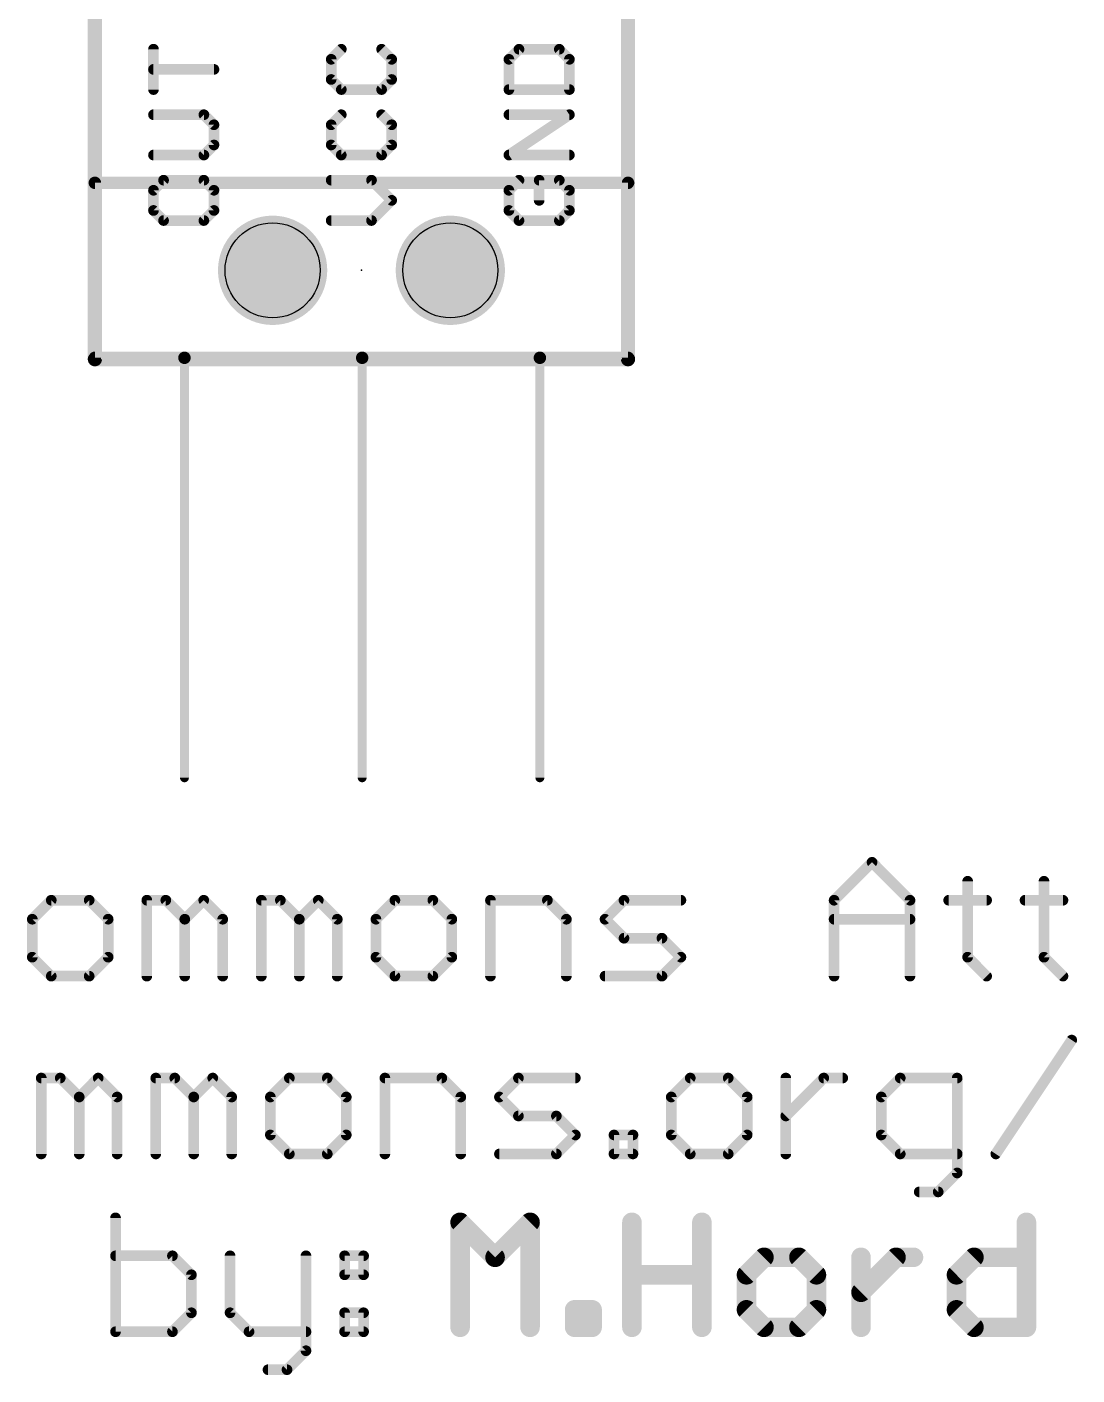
# Model space of a CAD drawing. Extents: x -46 to 61, y -15 to 24.
# Drawn here: x -0.97 to 14.04, y -14.51 to 4.75 of the extents above; entities that cross this region are included whole.
import ezdxf

# ---------------------------------------------------------------- set-up
doc = ezdxf.new("R2010")
doc.units = 0
for name, color, linetype in [('20', 53, 'CONTINUOUS'), ('21', 53, 'CONTINUOUS'), ('24', 53, 'CONTINUOUS'), ('25', 253, 'CONTINUOUS'), ('27', 253, 'CONTINUOUS'), ('29', 253, 'CONTINUOUS'), ('30', 253, 'CONTINUOUS'), ('52', 253, 'CONTINUOUS')]:
    doc.layers.add(name, color=color, linetype=linetype)

msp = doc.modelspace()

# ---------------------------------------------------------------- linework, layer by layer
at = {"layer": '20', "const_width": 0.2032}
for points in [[(0, 24.13), (0, 0)], [(7.62, 0), (7.62, 24.13)], [(0, 0), (7.62, 0)]]:
    msp.add_lwpolyline(points, dxfattribs=at)
at = {"layer": '20', "const_width": 0.1016}
for points in [[(0, 0.0508, 1), (0, -0.0508)], [(-0.0508, 0, 1), (0.0508, 0)], [(7.5692, 0, 1), (7.6708, 0)], [(7.62, -0.0508, 1), (7.62, 0.0508)]]:
    msp.add_lwpolyline(points, format="xyb", dxfattribs=at)
at = {"layer": '20'}
for centre in [(2.54, 1.27), (5.08, 1.27)]:
    msp.add_circle(centre, 0.6794, dxfattribs=at)
at = {"layer": '21', "const_width": 0.1524}
for points in [[(0.8375, 3.8522), (0.8375, 4.4285)], [(3.5215, 4.4285), (3.3775, 4.2844)], [(4.2418, 4.2844), (4.0977, 4.4285)], [(6.0615, 4.4285), (5.9175, 4.2844)], [(6.6377, 4.4285), (6.0615, 4.4285)], [(6.7818, 4.2844), (6.6377, 4.4285)], [(3.3775, 4.2844), (3.3775, 3.9963)], [(4.2418, 3.9963), (4.2418, 4.2844)], [(5.9175, 4.2844), (5.9175, 3.8522)], [(6.7818, 3.8522), (6.7818, 4.2844)], [(1.7018, 4.1404), (0.8375, 4.1404)], [(3.3775, 3.9963), (3.5215, 3.8522)], [(4.0977, 3.8522), (4.2418, 3.9963)], [(3.5215, 3.8522), (4.0977, 3.8522)], [(5.9175, 3.8522), (6.7818, 3.8522)], [(1.5577, 3.4929), (0.8375, 3.4929)], [(1.7018, 3.3489), (1.5577, 3.4929)], [(3.5215, 3.4929), (3.3775, 3.3489)], [(4.2418, 3.3489), (4.0977, 3.4929)], [(5.9175, 2.9167), (6.7818, 3.4929)], [(6.7818, 3.4929), (5.9175, 3.4929)], [(1.7018, 3.0608), (1.7018, 3.3489)], [(3.3775, 3.3489), (3.3775, 3.0608)], [(4.2418, 3.0608), (4.2418, 3.3489)], [(1.5577, 2.9167), (1.7018, 3.0608)], [(3.3775, 3.0608), (3.5215, 2.9167)], [(4.0977, 2.9167), (4.2418, 3.0608)], [(0.8375, 2.9167), (1.5577, 2.9167)], [(3.5215, 2.9167), (4.0977, 2.9167)], [(6.7818, 2.9167), (5.9175, 2.9167)], [(0.9815, 2.5574), (0.8375, 2.4134)], [(1.5577, 2.5574), (0.9815, 2.5574)], [(1.7018, 2.4134), (1.5577, 2.5574)], [(3.9537, 2.5574), (3.3775, 2.5574)], [(4.2418, 2.2693), (3.9537, 2.5574)], [(6.0615, 2.5574), (5.9175, 2.4134)], [(6.6377, 2.5574), (6.3496, 2.5574)], [(6.3496, 2.5574), (6.3496, 2.2693)], [(6.7818, 2.4134), (6.6377, 2.5574)], [(0.8375, 2.4134), (0.8375, 2.1253)], [(1.7018, 2.1253), (1.7018, 2.4134)], [(3.9537, 1.9812), (4.2418, 2.2693)], [(5.9175, 2.4134), (5.9175, 2.1253)], [(6.7818, 2.1253), (6.7818, 2.4134)], [(0.8375, 2.1253), (0.9815, 1.9812)], [(1.5577, 1.9812), (1.7018, 2.1253)], [(5.9175, 2.1253), (6.0615, 1.9812)], [(6.6377, 1.9812), (6.7818, 2.1253)], [(0.9815, 1.9812), (1.5577, 1.9812)], [(3.3775, 1.9812), (3.9537, 1.9812)], [(6.0615, 1.9812), (6.6377, 1.9812)]]:
    msp.add_lwpolyline(points, dxfattribs=at)
at = {"layer": '21', "const_width": 0.0762}
for points in [[(0.8756, 4.4285, 1), (0.7994, 4.4285)], [(3.5485, 4.4015, 1), (3.4946, 4.4554)], [(4.1247, 4.4554, 1), (4.0708, 4.4015)], [(6.0615, 4.4666, 1), (6.0615, 4.3904)], [(6.0885, 4.4015, 1), (6.0346, 4.4554)], [(6.6647, 4.4554, 1), (6.6108, 4.4015)], [(6.6377, 4.3904, 1), (6.6377, 4.4666)], [(3.4156, 4.2844, 1), (3.3394, 4.2844)], [(3.3505, 4.3113, 1), (3.4044, 4.2575)], [(4.2799, 4.2844, 1), (4.2037, 4.2844)], [(4.2149, 4.2575, 1), (4.2687, 4.3113)], [(5.9556, 4.2844, 1), (5.8794, 4.2844)], [(5.8905, 4.3113, 1), (5.9444, 4.2575)], [(6.8199, 4.2844, 1), (6.7437, 4.2844)], [(6.7549, 4.2575, 1), (6.8087, 4.3113)], [(0.8375, 4.1785, 1), (0.8375, 4.1023)], [(1.7018, 4.1023, 1), (1.7018, 4.1785)], [(3.4044, 4.0232, 1), (3.3505, 3.9694)], [(4.2687, 3.9694, 1), (4.2149, 4.0232)], [(0.7994, 3.8522, 1), (0.8756, 3.8522)], [(3.3394, 3.9963, 1), (3.4156, 3.9963)], [(3.5215, 3.8903, 1), (3.5215, 3.8141)], [(3.4946, 3.8253, 1), (3.5485, 3.8792)], [(4.0708, 3.8792, 1), (4.1247, 3.8253)], [(4.0977, 3.8141, 1), (4.0977, 3.8903)], [(4.2037, 3.9963, 1), (4.2799, 3.9963)], [(5.9175, 3.8903, 1), (5.9175, 3.8141)], [(5.8794, 3.8522, 1), (5.9556, 3.8522)], [(6.7437, 3.8522, 1), (6.8199, 3.8522)], [(6.7818, 3.8141, 1), (6.7818, 3.8903)], [(0.8375, 3.531, 1), (0.8375, 3.4548)], [(1.5847, 3.5199, 1), (1.5308, 3.466)], [(1.5577, 3.4548, 1), (1.5577, 3.531)], [(3.5485, 3.466, 1), (3.4946, 3.5199)], [(4.1247, 3.5199, 1), (4.0708, 3.466)], [(5.9175, 3.531, 1), (5.9175, 3.4548)], [(6.8029, 3.4612, 1), (6.7607, 3.5246)], [(6.7818, 3.4548, 1), (6.7818, 3.531)], [(1.7399, 3.3489, 1), (1.6637, 3.3489)], [(1.6749, 3.3219, 1), (1.7287, 3.3758)], [(3.3505, 3.3758, 1), (3.4044, 3.3219)], [(3.4156, 3.3489, 1), (3.3394, 3.3489)], [(4.2799, 3.3489, 1), (4.2037, 3.3489)], [(4.2149, 3.3219, 1), (4.2687, 3.3758)], [(1.6637, 3.0608, 1), (1.7399, 3.0608)], [(1.7287, 3.0338, 1), (1.6749, 3.0877)], [(3.4044, 3.0877, 1), (3.3505, 3.0338)], [(3.3394, 3.0608, 1), (3.4156, 3.0608)], [(4.2037, 3.0608, 1), (4.2799, 3.0608)], [(4.2687, 3.0338, 1), (4.2149, 3.0877)], [(0.8375, 2.9548, 1), (0.8375, 2.8786)], [(1.5308, 2.9437, 1), (1.5847, 2.8898)], [(1.5577, 2.8786, 1), (1.5577, 2.9548)], [(3.5215, 2.9548, 1), (3.5215, 2.8786)], [(3.4946, 2.8898, 1), (3.5485, 2.9437)], [(4.0708, 2.9437, 1), (4.1247, 2.8898)], [(4.0977, 2.8786, 1), (4.0977, 2.9548)], [(5.8963, 2.9484, 1), (5.9386, 2.885)], [(5.9175, 2.9548, 1), (5.9175, 2.8786)], [(6.7818, 2.8786, 1), (6.7818, 2.9548)], [(0.9815, 2.5955, 1), (0.9815, 2.5193)], [(1.0085, 2.5305, 1), (0.9546, 2.5844)], [(1.5847, 2.5844, 1), (1.5308, 2.5305)], [(1.5577, 2.5193, 1), (1.5577, 2.5955)], [(3.3775, 2.5955, 1), (3.3775, 2.5193)], [(3.9806, 2.5844, 1), (3.9267, 2.5305)], [(3.9537, 2.5193, 1), (3.9537, 2.5955)], [(6.0885, 2.5305, 1), (6.0346, 2.5844)], [(6.3496, 2.5955, 1), (6.3496, 2.5193)], [(6.3877, 2.5574, 1), (6.3115, 2.5574)], [(6.6647, 2.5844, 1), (6.6108, 2.5305)], [(6.6377, 2.5193, 1), (6.6377, 2.5955)], [(0.8105, 2.4403, 1), (0.8644, 2.3864)], [(0.8756, 2.4134, 1), (0.7994, 2.4134)], [(1.7399, 2.4134, 1), (1.6637, 2.4134)], [(1.6749, 2.3864, 1), (1.7287, 2.4403)], [(4.2687, 2.2424, 1), (4.2149, 2.2963)], [(4.2149, 2.2424, 1), (4.2687, 2.2963)], [(5.8905, 2.4403, 1), (5.9444, 2.3864)], [(5.9556, 2.4134, 1), (5.8794, 2.4134)], [(6.8199, 2.4134, 1), (6.7437, 2.4134)], [(6.7549, 2.3864, 1), (6.8087, 2.4403)], [(0.8644, 2.1522, 1), (0.8105, 2.0983)], [(0.7994, 2.1253, 1), (0.8756, 2.1253)], [(1.6637, 2.1253, 1), (1.7399, 2.1253)], [(1.7287, 2.0983, 1), (1.6749, 2.1522)], [(5.9444, 2.1522, 1), (5.8905, 2.0983)], [(5.8794, 2.1253, 1), (5.9556, 2.1253)], [(6.3115, 2.2693, 1), (6.3877, 2.2693)], [(6.7437, 2.1253, 1), (6.8199, 2.1253)], [(6.8087, 2.0983, 1), (6.7549, 2.1522)], [(0.9815, 2.0193, 1), (0.9815, 1.9431)], [(0.9546, 1.9543, 1), (1.0085, 2.0081)], [(1.5308, 2.0081, 1), (1.5847, 1.9543)], [(1.5577, 1.9431, 1), (1.5577, 2.0193)], [(3.3775, 2.0193, 1), (3.3775, 1.9431)], [(3.9267, 2.0081, 1), (3.9806, 1.9543)], [(3.9537, 1.9431, 1), (3.9537, 2.0193)], [(6.0615, 2.0193, 1), (6.0615, 1.9431)], [(6.0346, 1.9543, 1), (6.0885, 2.0081)], [(6.6108, 2.0081, 1), (6.6647, 1.9543)], [(6.6377, 1.9431, 1), (6.6377, 2.0193)]]:
    msp.add_lwpolyline(points, format="xyb", dxfattribs=at)
at = {"layer": '24'}
msp.add_point((3.81, 1.27), dxfattribs=at)
at = {"layer": '25', "const_width": 0.2794}
for points in [[(5.2197, -13.8303), (5.2197, -12.3304)], [(5.2197, -12.3304), (5.7197, -12.8304)], [(5.7197, -12.8304), (6.2196, -12.3304)], [(6.2196, -12.3304), (6.2196, -13.8303)], [(7.6754, -13.8303), (7.6754, -12.3304)], [(8.6754, -12.3304), (8.6754, -13.8303)], [(13.314, -12.3304), (13.314, -13.8303)], [(9.5626, -12.8304), (9.3126, -13.0804)], [(10.0625, -12.8304), (9.5626, -12.8304)], [(10.3125, -13.0804), (10.0625, -12.8304)], [(10.9497, -13.8303), (10.9497, -12.8304)], [(10.9497, -13.3303), (11.4497, -12.8304)], [(11.4497, -12.8304), (11.6997, -12.8304)], [(12.314, -13.0804), (12.564, -12.8304)], [(12.564, -12.8304), (13.314, -12.8304)], [(7.6754, -13.0804), (8.6754, -13.0804)], [(9.3126, -13.0804), (9.3126, -13.5803)], [(10.3125, -13.5803), (10.3125, -13.0804)], [(12.314, -13.5803), (12.314, -13.0804)], [(6.8569, -13.8303), (6.8569, -13.5803)], [(6.8569, -13.5803), (7.1068, -13.5803)], [(7.1068, -13.5803), (7.1068, -13.8303)], [(9.3126, -13.5803), (9.5626, -13.8303)], [(10.0625, -13.8303), (10.3125, -13.5803)], [(12.564, -13.8303), (12.314, -13.5803)], [(7.1068, -13.8303), (6.8569, -13.8303)], [(9.5626, -13.8303), (10.0625, -13.8303)], [(13.314, -13.8303), (12.564, -13.8303)]]:
    msp.add_lwpolyline(points, dxfattribs=at)
at = {"layer": '25', "const_width": 0.1397}
for points in [[(5.2896, -12.3304, 1), (5.1499, -12.3304)], [(5.2691, -12.281, 1), (5.1703, -12.3798)], [(6.2895, -12.3304, 1), (6.1498, -12.3304)], [(6.269, -12.3798, 1), (6.1702, -12.281)], [(7.7453, -12.3304, 1), (7.6056, -12.3304)], [(8.7452, -12.3304, 1), (8.6055, -12.3304)], [(13.3838, -12.3304, 1), (13.2441, -12.3304)], [(9.5626, -12.7605, 1), (9.5626, -12.9002)], [(9.612, -12.8798, 1), (9.5132, -12.781)], [(10.1119, -12.781, 1), (10.0131, -12.8798)], [(10.0625, -12.9002, 1), (10.0625, -12.7605)], [(11.0196, -12.8304, 1), (10.8799, -12.8304)], [(11.4497, -12.7605, 1), (11.4497, -12.9002)], [(11.4991, -12.8798, 1), (11.4003, -12.781)], [(11.6997, -12.9002, 1), (11.6997, -12.7605)], [(12.564, -12.7605, 1), (12.564, -12.9002)], [(12.6134, -12.8798, 1), (12.5146, -12.781)], [(13.314, -12.9002, 1), (13.314, -12.7605)], [(5.6703, -12.781, 1), (5.7691, -12.8798)], [(5.6703, -12.8798, 1), (5.7691, -12.781)], [(7.6754, -13.0105, 1), (7.6754, -13.1502)], [(8.6754, -13.1502, 1), (8.6754, -13.0105)], [(9.3824, -13.0804, 1), (9.2427, -13.0804)], [(9.2632, -13.031, 1), (9.362, -13.1298)], [(10.3824, -13.0804, 1), (10.2427, -13.0804)], [(10.2631, -13.1298, 1), (10.3619, -13.031)], [(12.3839, -13.0804, 1), (12.2442, -13.0804)], [(12.2647, -13.031, 1), (12.3634, -13.1298)], [(10.9004, -13.2809, 1), (10.9991, -13.3797)], [(6.9267, -13.5803, 1), (6.787, -13.5803)], [(6.8569, -13.5105, 1), (6.8569, -13.6502)], [(7.1767, -13.5803, 1), (7.037, -13.5803)], [(7.1068, -13.6502, 1), (7.1068, -13.5105)], [(9.362, -13.5309, 1), (9.2632, -13.6297)], [(10.3619, -13.6297, 1), (10.2631, -13.5309)], [(12.3634, -13.5309, 1), (12.2647, -13.6297)], [(9.2427, -13.5803, 1), (9.3824, -13.5803)], [(10.2427, -13.5803, 1), (10.3824, -13.5803)], [(12.2442, -13.5803, 1), (12.3839, -13.5803)], [(5.1499, -13.8303, 1), (5.2896, -13.8303)], [(6.1498, -13.8303, 1), (6.2895, -13.8303)], [(6.787, -13.8303, 1), (6.9267, -13.8303)], [(6.8569, -13.7605, 1), (6.8569, -13.9002)], [(7.037, -13.8303, 1), (7.1767, -13.8303)], [(7.1068, -13.9002, 1), (7.1068, -13.7605)], [(7.6056, -13.8303, 1), (7.7453, -13.8303)], [(8.6055, -13.8303, 1), (8.7452, -13.8303)], [(9.5626, -13.7605, 1), (9.5626, -13.9002)], [(9.5132, -13.8797, 1), (9.612, -13.7809)], [(10.0131, -13.7809, 1), (10.1119, -13.8797)], [(10.0625, -13.9002, 1), (10.0625, -13.7605)], [(10.8799, -13.8303, 1), (11.0196, -13.8303)], [(12.564, -13.7605, 1), (12.564, -13.9002)], [(12.5146, -13.8797, 1), (12.6134, -13.7809)], [(13.2441, -13.8303, 1), (13.3838, -13.8303)], [(13.314, -13.9002, 1), (13.314, -13.7605)]]:
    msp.add_lwpolyline(points, format="xyb", dxfattribs=at)
at = {"layer": '27', "const_width": 0.1524}
for points in [[(10.5652, -7.7291), (11.1076, -7.1868)], [(11.1076, -7.1868), (11.6499, -7.7291)], [(12.4736, -7.458), (12.4736, -8.5426)], [(13.565, -7.458), (13.565, -8.5426)], [(-0.6237, -7.7291), (-0.8949, -8.0003)], [(-0.0814, -7.7291), (-0.6237, -7.7291)], [(0.1898, -8.0003), (-0.0814, -7.7291)], [(0.7423, -8.8138), (0.7423, -7.7291)], [(0.7423, -7.7291), (1.0135, -7.7291)], [(1.0135, -7.7291), (1.2846, -8.0003)], [(1.2846, -8.0003), (1.5558, -7.7291)], [(1.5558, -7.7291), (1.827, -8.0003)], [(2.3795, -8.8138), (2.3795, -7.7291)], [(2.3795, -7.7291), (2.6506, -7.7291)], [(2.6506, -7.7291), (2.9218, -8.0003)], [(2.9218, -8.0003), (3.1929, -7.7291)], [(3.1929, -7.7291), (3.4641, -8.0003)], [(4.2878, -7.7291), (4.0166, -8.0003)], [(4.8301, -7.7291), (4.2878, -7.7291)], [(5.1013, -8.0003), (4.8301, -7.7291)], [(5.6538, -8.8138), (5.6538, -7.7291)], [(5.6538, -7.7291), (6.4673, -7.7291)], [(6.4673, -7.7291), (6.7384, -8.0003)], [(7.2909, -8.0003), (7.5621, -7.7291)], [(7.5621, -7.7291), (8.3756, -7.7291)], [(10.5652, -8.8138), (10.5652, -7.7291)], [(11.6499, -7.7291), (11.6499, -8.8138)], [(12.2024, -7.7291), (12.7447, -7.7291)], [(13.2938, -7.7291), (13.8362, -7.7291)], [(-0.8949, -8.0003), (-0.8949, -8.5426)], [(0.1898, -8.5426), (0.1898, -8.0003)], [(1.2846, -8.0003), (1.2846, -8.8138)], [(1.827, -8.0003), (1.827, -8.8138)], [(2.9218, -8.0003), (2.9218, -8.8138)], [(3.4641, -8.0003), (3.4641, -8.8138)], [(4.0166, -8.0003), (4.0166, -8.5426)], [(5.1013, -8.5426), (5.1013, -8.0003)], [(6.7384, -8.0003), (6.7384, -8.8138)], [(7.5621, -8.2715), (7.2909, -8.0003)], [(10.5652, -8.0003), (11.6499, -8.0003)], [(8.1044, -8.2715), (7.5621, -8.2715)], [(8.3756, -8.5426), (8.1044, -8.2715)], [(-0.8949, -8.5426), (-0.6237, -8.8138)], [(-0.0814, -8.8138), (0.1898, -8.5426)], [(4.0166, -8.5426), (4.2878, -8.8138)], [(4.8301, -8.8138), (5.1013, -8.5426)], [(8.1044, -8.8138), (8.3756, -8.5426)], [(12.4736, -8.5426), (12.7447, -8.8138)], [(13.565, -8.5426), (13.8362, -8.8138)], [(-0.6237, -8.8138), (-0.0814, -8.8138)], [(4.2878, -8.8138), (4.8301, -8.8138)], [(7.2909, -8.8138), (8.1044, -8.8138)], [(12.8765, -11.3538), (13.9612, -9.7268)], [(-0.7665, -11.3538), (-0.7665, -10.2691)], [(-0.7665, -10.2691), (-0.4953, -10.2691)], [(-0.4953, -10.2691), (-0.2241, -10.5403)], [(-0.2241, -10.5403), (0.047, -10.2691)], [(0.047, -10.2691), (0.3182, -10.5403)], [(0.8707, -11.3538), (0.8707, -10.2691)], [(0.8707, -10.2691), (1.1419, -10.2691)], [(1.1419, -10.2691), (1.413, -10.5403)], [(1.413, -10.5403), (1.6842, -10.2691)], [(1.6842, -10.2691), (1.9554, -10.5403)], [(2.779, -10.2691), (2.5079, -10.5403)], [(3.3214, -10.2691), (2.779, -10.2691)], [(3.5925, -10.5403), (3.3214, -10.2691)], [(4.145, -11.3538), (4.145, -10.2691)], [(4.145, -10.2691), (4.9585, -10.2691)], [(4.9585, -10.2691), (5.2297, -10.5403)], [(5.7822, -10.5403), (6.0533, -10.2691)], [(6.0533, -10.2691), (6.8668, -10.2691)], [(8.5091, -10.2691), (8.2379, -10.5403)], [(9.0514, -10.2691), (8.5091, -10.2691)], [(9.3226, -10.5403), (9.0514, -10.2691)], [(9.8751, -11.3538), (9.8751, -10.2691)], [(9.8751, -10.8115), (10.4174, -10.2691)], [(10.4174, -10.2691), (10.6886, -10.2691)], [(11.5105, -10.2691), (11.2394, -10.5403)], [(12.324, -10.2691), (11.5105, -10.2691)], [(12.324, -11.625), (12.324, -10.2691)], [(-0.2241, -10.5403), (-0.2241, -11.3538)], [(0.3182, -10.5403), (0.3182, -11.3538)], [(1.413, -10.5403), (1.413, -11.3538)], [(1.9554, -10.5403), (1.9554, -11.3538)], [(2.5079, -10.5403), (2.5079, -11.0826)], [(3.5925, -11.0826), (3.5925, -10.5403)], [(5.2297, -10.5403), (5.2297, -11.3538)], [(6.0533, -10.8115), (5.7822, -10.5403)], [(8.2379, -10.5403), (8.2379, -11.0826)], [(9.3226, -11.0826), (9.3226, -10.5403)], [(11.2394, -10.5403), (11.2394, -11.0826)], [(6.5957, -10.8115), (6.0533, -10.8115)], [(6.8668, -11.0826), (6.5957, -10.8115)], [(2.5079, -11.0826), (2.779, -11.3538)], [(3.3214, -11.3538), (3.5925, -11.0826)], [(6.5957, -11.3538), (6.8668, -11.0826)], [(7.4193, -11.3538), (7.4193, -11.0826)], [(7.4193, -11.0826), (7.6905, -11.0826)], [(7.6905, -11.0826), (7.6905, -11.3538)], [(8.2379, -11.0826), (8.5091, -11.3538)], [(9.0514, -11.3538), (9.3226, -11.0826)], [(11.2394, -11.0826), (11.5105, -11.3538)], [(2.779, -11.3538), (3.3214, -11.3538)], [(5.7822, -11.3538), (6.5957, -11.3538)], [(7.6905, -11.3538), (7.4193, -11.3538)], [(8.5091, -11.3538), (9.0514, -11.3538)], [(11.5105, -11.3538), (12.324, -11.3538)], [(12.0529, -11.8961), (12.324, -11.625)], [(11.7817, -11.8961), (12.0529, -11.8961)], [(0.2949, -12.2668), (0.2949, -13.8938)], [(1.1084, -12.8091), (0.2949, -12.8091)], [(1.3795, -13.0803), (1.1084, -12.8091)], [(1.932, -12.8091), (1.932, -13.6226)], [(3.0167, -12.8091), (3.0167, -14.165)], [(3.5692, -12.8091), (3.8404, -12.8091)], [(3.5692, -13.0803), (3.5692, -12.8091)], [(3.8404, -12.8091), (3.8404, -13.0803)], [(1.3795, -13.6226), (1.3795, -13.0803)], [(3.8404, -13.0803), (3.5692, -13.0803)], [(1.1084, -13.8938), (1.3795, -13.6226)], [(1.932, -13.6226), (2.2032, -13.8938)], [(3.5692, -13.6226), (3.8404, -13.6226)], [(3.5692, -13.8938), (3.5692, -13.6226)], [(3.8404, -13.6226), (3.8404, -13.8938)], [(0.2949, -13.8938), (1.1084, -13.8938)], [(2.2032, -13.8938), (3.0167, -13.8938)], [(3.8404, -13.8938), (3.5692, -13.8938)], [(3.0167, -14.165), (2.7455, -14.4361)], [(2.7455, -14.4361), (2.4744, -14.4361)]]:
    msp.add_lwpolyline(points, dxfattribs=at)
at = {"layer": '27', "const_width": 0.0762}
for points in [[(11.1345, -7.1599, 1), (11.0806, -7.2138)], [(11.1345, -7.2138, 1), (11.0806, -7.1599)], [(12.5117, -7.458, 1), (12.4355, -7.458)], [(13.6031, -7.458, 1), (13.5269, -7.458)], [(-0.6237, -7.691, 1), (-0.6237, -7.7672)], [(-0.5968, -7.7561, 1), (-0.6506, -7.7022)], [(-0.0544, -7.7022, 1), (-0.1083, -7.7561)], [(-0.0814, -7.7672, 1), (-0.0814, -7.691)], [(0.7804, -7.7291, 1), (0.7042, -7.7291)], [(0.7423, -7.691, 1), (0.7423, -7.7672)], [(1.0404, -7.7022, 1), (0.9865, -7.7561)], [(1.0135, -7.7672, 1), (1.0135, -7.691)], [(1.5827, -7.7022, 1), (1.5288, -7.7561)], [(1.5827, -7.7561, 1), (1.5288, -7.7022)], [(2.4176, -7.7291, 1), (2.3414, -7.7291)], [(2.3795, -7.691, 1), (2.3795, -7.7672)], [(2.6776, -7.7022, 1), (2.6237, -7.7561)], [(2.6506, -7.7672, 1), (2.6506, -7.691)], [(3.2199, -7.7022, 1), (3.166, -7.7561)], [(3.2199, -7.7561, 1), (3.166, -7.7022)], [(4.2878, -7.691, 1), (4.2878, -7.7672)], [(4.3147, -7.7561, 1), (4.2608, -7.7022)], [(4.857, -7.7022, 1), (4.8032, -7.7561)], [(4.8301, -7.7672, 1), (4.8301, -7.691)], [(5.6919, -7.7291, 1), (5.6157, -7.7291)], [(5.6538, -7.691, 1), (5.6538, -7.7672)], [(6.4942, -7.7022, 1), (6.4403, -7.7561)], [(6.4673, -7.7672, 1), (6.4673, -7.691)], [(7.5621, -7.691, 1), (7.5621, -7.7672)], [(7.589, -7.7561, 1), (7.5351, -7.7022)], [(8.3756, -7.7672, 1), (8.3756, -7.691)], [(10.6033, -7.7291, 1), (10.5271, -7.7291)], [(10.5383, -7.7022, 1), (10.5922, -7.7561)], [(11.688, -7.7291, 1), (11.6118, -7.7291)], [(11.6229, -7.7561, 1), (11.6768, -7.7022)], [(12.2024, -7.691, 1), (12.2024, -7.7672)], [(12.7447, -7.7672, 1), (12.7447, -7.691)], [(13.2938, -7.691, 1), (13.2938, -7.7672)], [(13.8362, -7.7672, 1), (13.8362, -7.691)], [(-0.8568, -8.0003, 1), (-0.933, -8.0003)], [(-0.9218, -7.9734, 1), (-0.8679, -8.0272)], [(0.2279, -8.0003, 1), (0.1517, -8.0003)], [(0.1629, -8.0272, 1), (0.2167, -7.9734)], [(1.3227, -8.0003, 1), (1.2465, -8.0003)], [(1.2577, -7.9734, 1), (1.3116, -8.0272)], [(1.2577, -8.0272, 1), (1.3116, -7.9734)], [(1.8651, -8.0003, 1), (1.7889, -8.0003)], [(1.8, -8.0272, 1), (1.8539, -7.9734)], [(2.9599, -8.0003, 1), (2.8837, -8.0003)], [(2.8948, -7.9734, 1), (2.9487, -8.0272)], [(2.8948, -8.0272, 1), (2.9487, -7.9734)], [(3.5022, -8.0003, 1), (3.426, -8.0003)], [(3.4372, -8.0272, 1), (3.4911, -7.9734)], [(4.0547, -8.0003, 1), (3.9785, -8.0003)], [(3.9897, -7.9734, 1), (4.0435, -8.0272)], [(5.1394, -8.0003, 1), (5.0632, -8.0003)], [(5.0743, -8.0272, 1), (5.1282, -7.9734)], [(6.7765, -8.0003, 1), (6.7003, -8.0003)], [(6.7115, -8.0272, 1), (6.7654, -7.9734)], [(7.3179, -7.9734, 1), (7.264, -8.0272)], [(7.264, -7.9734, 1), (7.3179, -8.0272)], [(10.5652, -7.9622, 1), (10.5652, -8.0384)], [(11.6499, -8.0384, 1), (11.6499, -7.9622)], [(7.5621, -8.2334, 1), (7.5621, -8.3096)], [(7.5351, -8.2984, 1), (7.589, -8.2445)], [(8.1314, -8.2445, 1), (8.0775, -8.2984)], [(8.1044, -8.3096, 1), (8.1044, -8.2334)], [(-0.8679, -8.5157, 1), (-0.9218, -8.5696)], [(0.2167, -8.5696, 1), (0.1629, -8.5157)], [(4.0435, -8.5157, 1), (3.9897, -8.5696)], [(5.1282, -8.5696, 1), (5.0743, -8.5157)], [(8.4025, -8.5696, 1), (8.3486, -8.5157)], [(12.5005, -8.5157, 1), (12.4466, -8.5696)], [(13.5919, -8.5157, 1), (13.538, -8.5696)], [(-0.933, -8.5426, 1), (-0.8568, -8.5426)], [(0.1517, -8.5426, 1), (0.2279, -8.5426)], [(3.9785, -8.5426, 1), (4.0547, -8.5426)], [(5.0632, -8.5426, 1), (5.1394, -8.5426)], [(8.3486, -8.5696, 1), (8.4025, -8.5157)], [(12.4355, -8.5426, 1), (12.5117, -8.5426)], [(13.5269, -8.5426, 1), (13.6031, -8.5426)], [(-0.6237, -8.7757, 1), (-0.6237, -8.8519)], [(-0.6506, -8.8407, 1), (-0.5968, -8.7869)], [(-0.1083, -8.7869, 1), (-0.0544, -8.8407)], [(-0.0814, -8.8519, 1), (-0.0814, -8.7757)], [(0.7042, -8.8138, 1), (0.7804, -8.8138)], [(1.2465, -8.8138, 1), (1.3227, -8.8138)], [(1.7889, -8.8138, 1), (1.8651, -8.8138)], [(2.3414, -8.8138, 1), (2.4176, -8.8138)], [(2.8837, -8.8138, 1), (2.9599, -8.8138)], [(3.426, -8.8138, 1), (3.5022, -8.8138)], [(4.2878, -8.7757, 1), (4.2878, -8.8519)], [(4.2608, -8.8407, 1), (4.3147, -8.7869)], [(4.8032, -8.7869, 1), (4.857, -8.8407)], [(4.8301, -8.8519, 1), (4.8301, -8.7757)], [(5.6157, -8.8138, 1), (5.6919, -8.8138)], [(6.7003, -8.8138, 1), (6.7765, -8.8138)], [(7.2909, -8.7757, 1), (7.2909, -8.8519)], [(8.0775, -8.7869, 1), (8.1314, -8.8407)], [(8.1044, -8.8519, 1), (8.1044, -8.7757)], [(10.5271, -8.8138, 1), (10.6033, -8.8138)], [(11.6118, -8.8138, 1), (11.688, -8.8138)], [(12.7178, -8.8407, 1), (12.7717, -8.7869)], [(13.8092, -8.8407, 1), (13.8631, -8.7869)], [(13.9929, -9.7479, 1), (13.9295, -9.7057)], [(-0.7284, -10.2691, 1), (-0.8046, -10.2691)], [(-0.7665, -10.231, 1), (-0.7665, -10.3072)], [(-0.4684, -10.2422, 1), (-0.5222, -10.2961)], [(-0.4953, -10.3072, 1), (-0.4953, -10.231)], [(0.074, -10.2422, 1), (0.0201, -10.2961)], [(0.074, -10.2961, 1), (0.0201, -10.2422)], [(0.9088, -10.2691, 1), (0.8326, -10.2691)], [(0.8707, -10.231, 1), (0.8707, -10.3072)], [(1.1688, -10.2422, 1), (1.1149, -10.2961)], [(1.1419, -10.3072, 1), (1.1419, -10.231)], [(1.7111, -10.2422, 1), (1.6573, -10.2961)], [(1.7111, -10.2961, 1), (1.6573, -10.2422)], [(2.779, -10.231, 1), (2.779, -10.3072)], [(2.806, -10.2961, 1), (2.7521, -10.2422)], [(3.3483, -10.2422, 1), (3.2944, -10.2961)], [(3.3214, -10.3072, 1), (3.3214, -10.231)], [(4.1831, -10.2691, 1), (4.1069, -10.2691)], [(4.145, -10.231, 1), (4.145, -10.3072)], [(4.9854, -10.2422, 1), (4.9316, -10.2961)], [(4.9585, -10.3072, 1), (4.9585, -10.231)], [(6.0533, -10.231, 1), (6.0533, -10.3072)], [(6.0803, -10.2961, 1), (6.0264, -10.2422)], [(6.8668, -10.3072, 1), (6.8668, -10.231)], [(8.5091, -10.231, 1), (8.5091, -10.3072)], [(8.536, -10.2961, 1), (8.4821, -10.2422)], [(9.0783, -10.2422, 1), (9.0245, -10.2961)], [(9.0514, -10.3072, 1), (9.0514, -10.231)], [(9.9132, -10.2691, 1), (9.837, -10.2691)], [(10.4174, -10.231, 1), (10.4174, -10.3072)], [(10.4443, -10.2961, 1), (10.3904, -10.2422)], [(10.6886, -10.3072, 1), (10.6886, -10.231)], [(11.5105, -10.231, 1), (11.5105, -10.3072)], [(11.5375, -10.2961, 1), (11.4836, -10.2422)], [(12.3621, -10.2691, 1), (12.2859, -10.2691)], [(12.324, -10.3072, 1), (12.324, -10.231)], [(-0.186, -10.5403, 1), (-0.2622, -10.5403)], [(-0.2511, -10.5134, 1), (-0.1972, -10.5672)], [(-0.2511, -10.5672, 1), (-0.1972, -10.5134)], [(0.3563, -10.5403, 1), (0.2801, -10.5403)], [(0.2913, -10.5672, 1), (0.3451, -10.5134)], [(1.4511, -10.5403, 1), (1.3749, -10.5403)], [(1.3861, -10.5134, 1), (1.44, -10.5672)], [(1.3861, -10.5672, 1), (1.44, -10.5134)], [(1.9935, -10.5403, 1), (1.9173, -10.5403)], [(1.9284, -10.5672, 1), (1.9823, -10.5134)], [(2.546, -10.5403, 1), (2.4698, -10.5403)], [(2.4809, -10.5134, 1), (2.5348, -10.5672)], [(3.6306, -10.5403, 1), (3.5544, -10.5403)], [(3.5656, -10.5672, 1), (3.6195, -10.5134)], [(5.2678, -10.5403, 1), (5.1916, -10.5403)], [(5.2027, -10.5672, 1), (5.2566, -10.5134)], [(5.8091, -10.5134, 1), (5.7552, -10.5672)], [(5.7552, -10.5134, 1), (5.8091, -10.5672)], [(8.276, -10.5403, 1), (8.1998, -10.5403)], [(8.211, -10.5134, 1), (8.2648, -10.5672)], [(9.3607, -10.5403, 1), (9.2845, -10.5403)], [(9.2956, -10.5672, 1), (9.3495, -10.5134)], [(11.2775, -10.5403, 1), (11.2013, -10.5403)], [(11.2124, -10.5134, 1), (11.2663, -10.5672)], [(6.0533, -10.7734, 1), (6.0533, -10.8496)], [(6.0264, -10.8384, 1), (6.0803, -10.7845)], [(6.6226, -10.7845, 1), (6.5687, -10.8384)], [(6.5957, -10.8496, 1), (6.5957, -10.7734)], [(9.8481, -10.7845, 1), (9.902, -10.8384)], [(2.5348, -11.0557, 1), (2.4809, -11.1096)], [(2.4698, -11.0826, 1), (2.546, -11.0826)], [(3.5544, -11.0826, 1), (3.6306, -11.0826)], [(3.6195, -11.1096, 1), (3.5656, -11.0557)], [(6.8938, -11.1096, 1), (6.8399, -11.0557)], [(6.8399, -11.1096, 1), (6.8938, -11.0557)], [(7.4574, -11.0826, 1), (7.3812, -11.0826)], [(7.4193, -11.0445, 1), (7.4193, -11.1207)], [(7.7286, -11.0826, 1), (7.6524, -11.0826)], [(7.6905, -11.1207, 1), (7.6905, -11.0445)], [(8.2648, -11.0557, 1), (8.211, -11.1096)], [(8.1998, -11.0826, 1), (8.276, -11.0826)], [(9.2845, -11.0826, 1), (9.3607, -11.0826)], [(9.3495, -11.1096, 1), (9.2956, -11.0557)], [(11.2663, -11.0557, 1), (11.2124, -11.1096)], [(11.2013, -11.0826, 1), (11.2775, -11.0826)], [(-0.8046, -11.3538, 1), (-0.7284, -11.3538)], [(-0.2622, -11.3538, 1), (-0.186, -11.3538)], [(0.2801, -11.3538, 1), (0.3563, -11.3538)], [(0.8326, -11.3538, 1), (0.9088, -11.3538)], [(1.3749, -11.3538, 1), (1.4511, -11.3538)], [(1.9173, -11.3538, 1), (1.9935, -11.3538)], [(2.779, -11.3157, 1), (2.779, -11.3919)], [(2.7521, -11.3807, 1), (2.806, -11.3269)], [(3.2944, -11.3269, 1), (3.3483, -11.3807)], [(3.3214, -11.3919, 1), (3.3214, -11.3157)], [(4.1069, -11.3538, 1), (4.1831, -11.3538)], [(5.1916, -11.3538, 1), (5.2678, -11.3538)], [(5.7822, -11.3157, 1), (5.7822, -11.3919)], [(6.5687, -11.3269, 1), (6.6226, -11.3807)], [(6.5957, -11.3919, 1), (6.5957, -11.3157)], [(7.4193, -11.3157, 1), (7.4193, -11.3919)], [(7.3812, -11.3538, 1), (7.4574, -11.3538)], [(7.6524, -11.3538, 1), (7.7286, -11.3538)], [(7.6905, -11.3919, 1), (7.6905, -11.3157)], [(8.5091, -11.3157, 1), (8.5091, -11.3919)], [(8.4821, -11.3807, 1), (8.536, -11.3269)], [(9.0245, -11.3269, 1), (9.0783, -11.3807)], [(9.0514, -11.3919, 1), (9.0514, -11.3157)], [(9.837, -11.3538, 1), (9.9132, -11.3538)], [(11.5105, -11.3157, 1), (11.5105, -11.3919)], [(11.4836, -11.3807, 1), (11.5375, -11.3269)], [(12.324, -11.3919, 1), (12.324, -11.3157)], [(12.8448, -11.3327, 1), (12.9082, -11.3749)], [(12.351, -11.6519, 1), (12.2971, -11.598)], [(12.2859, -11.625, 1), (12.3621, -11.625)], [(11.7817, -11.858, 1), (11.7817, -11.9342)], [(12.0259, -11.8692, 1), (12.0798, -11.9231)], [(12.0529, -11.9342, 1), (12.0529, -11.858)], [(0.333, -12.2668, 1), (0.2568, -12.2668)], [(0.2949, -12.771, 1), (0.2949, -12.8472)], [(1.1353, -12.7822, 1), (1.0814, -12.8361)], [(1.1084, -12.8472, 1), (1.1084, -12.771)], [(1.9701, -12.8091, 1), (1.8939, -12.8091)], [(3.0548, -12.8091, 1), (2.9786, -12.8091)], [(3.5692, -12.771, 1), (3.5692, -12.8472)], [(3.6073, -12.8091, 1), (3.5311, -12.8091)], [(3.8785, -12.8091, 1), (3.8023, -12.8091)], [(3.8404, -12.8472, 1), (3.8404, -12.771)], [(1.4176, -13.0803, 1), (1.3414, -13.0803)], [(1.3526, -13.1072, 1), (1.4065, -13.0534)], [(3.5692, -13.0422, 1), (3.5692, -13.1184)], [(3.5311, -13.0803, 1), (3.6073, -13.0803)], [(3.8023, -13.0803, 1), (3.8785, -13.0803)], [(3.8404, -13.1184, 1), (3.8404, -13.0422)], [(1.3414, -13.6226, 1), (1.4176, -13.6226)], [(1.4065, -13.6496, 1), (1.3526, -13.5957)], [(1.959, -13.5957, 1), (1.9051, -13.6496)], [(1.8939, -13.6226, 1), (1.9701, -13.6226)], [(3.5692, -13.5845, 1), (3.5692, -13.6607)], [(3.6073, -13.6226, 1), (3.5311, -13.6226)], [(3.8785, -13.6226, 1), (3.8023, -13.6226)], [(3.8404, -13.6607, 1), (3.8404, -13.5845)], [(0.2949, -13.8557, 1), (0.2949, -13.9319)], [(0.2568, -13.8938, 1), (0.333, -13.8938)], [(1.0814, -13.8669, 1), (1.1353, -13.9207)], [(1.1084, -13.9319, 1), (1.1084, -13.8557)], [(2.2032, -13.8557, 1), (2.2032, -13.9319)], [(2.1763, -13.9207, 1), (2.2301, -13.8669)], [(3.0167, -13.9319, 1), (3.0167, -13.8557)], [(3.5692, -13.8557, 1), (3.5692, -13.9319)], [(3.5311, -13.8938, 1), (3.6073, -13.8938)], [(3.8023, -13.8938, 1), (3.8785, -13.8938)], [(3.8404, -13.9319, 1), (3.8404, -13.8557)], [(2.9786, -14.165, 1), (3.0548, -14.165)], [(3.0436, -14.1919, 1), (2.9898, -14.138)], [(2.4744, -14.398, 1), (2.4744, -14.4742)], [(2.7186, -14.4092, 1), (2.7725, -14.4631)], [(2.7455, -14.4742, 1), (2.7455, -14.398)]]:
    msp.add_lwpolyline(points, format="xyb", dxfattribs=at)
at = {"layer": '29', "const_width": 0.7811}
for points in [[(2.54, 0.8795, 1), (2.54, 1.6605, 1), (2.54, 0.8795)], [(5.08, 0.8795, 1), (5.08, 1.6605, 1), (5.08, 0.8795)]]:
    msp.add_lwpolyline(points, format="xyb", dxfattribs=at)
at = {"layer": '30', "const_width": 0.7811}
for points in [[(2.54, 0.8795, 1), (2.54, 1.6605, 1), (2.54, 0.8795)], [(5.08, 0.8795, 1), (5.08, 1.6605, 1), (5.08, 0.8795)]]:
    msp.add_lwpolyline(points, format="xyb", dxfattribs=at)
at = {"layer": '52'}
for points, const_width in [([(0.0445, 2.52, 1), (-0.0445, 2.52)], 0.0889), ([(0, 2.5644, 1), (0, 2.4756)], 0.0889), ([(7.6645, 2.52, 1), (7.5755, 2.52)], 0.0889), ([(7.62, 2.4756, 1), (7.62, 2.5644)], 0.0889), ([(0, 0.0645, 1), (0, -0.0245)], 0.0889), ([(-0.0445, 0.02, 1), (0.0445, 0.02)], 0.0889), ([(1.28, 0.0645, 1), (1.28, -0.0245)], 0.0889), ([(1.3117, 0.02, 1), (1.2483, 0.02)], 0.0635), ([(1.28, -0.0245, 1), (1.28, 0.0645)], 0.0889), ([(3.82, 0.0645, 1), (3.82, -0.0245)], 0.0889), ([(3.8518, 0.02, 1), (3.7883, 0.02)], 0.0635), ([(3.82, -0.0245, 1), (3.82, 0.0645)], 0.0889), ([(6.36, 0.0645, 1), (6.36, -0.0245)], 0.0889), ([(6.3918, 0.02, 1), (6.3283, 0.02)], 0.0635), ([(6.36, -0.0245, 1), (6.36, 0.0645)], 0.0889), ([(7.5755, 0.02, 1), (7.6645, 0.02)], 0.0889), ([(7.62, -0.0245, 1), (7.62, 0.0645)], 0.0889), ([(1.2483, -5.98, 1), (1.3117, -5.98)], 0.0635), ([(3.7883, -5.98, 1), (3.8518, -5.98)], 0.0635), ([(6.3283, -5.98, 1), (6.3918, -5.98)], 0.0635)]:
    msp.add_lwpolyline(points, format="xyb", dxfattribs=dict(at, const_width=const_width))
for points, const_width in [([(0, 2.52), (7.62, 2.52)], 0.1778), ([(0, 0.02), (0, 2.52)], 0.1778), ([(7.62, 2.52), (7.62, 0.02)], 0.1778), ([(0, 0.02), (1.28, 0.02)], 0.1778), ([(1.28, 0.02), (3.82, 0.02)], 0.1778), ([(1.28, 0.02), (1.28, -5.98)], 0.127), ([(3.82, 0.02), (6.36, 0.02)], 0.1778), ([(3.82, 0.02), (3.82, -5.98)], 0.127), ([(6.36, 0.02), (7.62, 0.02)], 0.1778), ([(6.36, 0.02), (6.36, -5.98)], 0.127)]:
    msp.add_lwpolyline(points, dxfattribs=dict(at, const_width=const_width))

doc.saveas('drawing.dxf')
